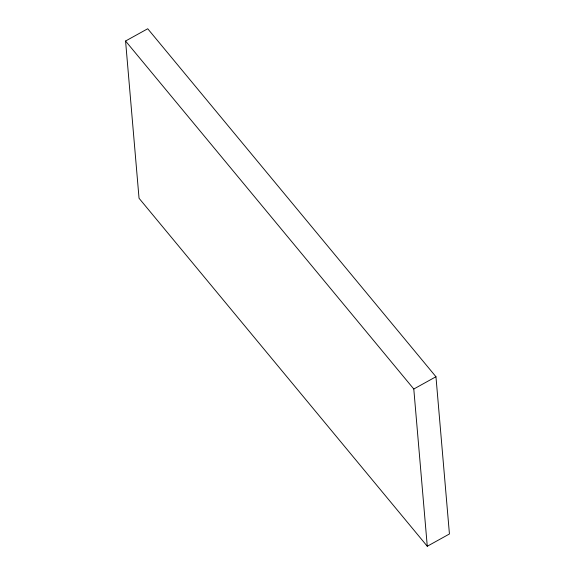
<?xml version="1.0" encoding="UTF-8"?>
<svg xmlns="http://www.w3.org/2000/svg" width="575" height="575" viewBox="0 0 575 575"><rect width="100%" height="100%" fill="white"/><g stroke="black" fill="none" stroke-linecap="round" stroke-linejoin="round"><path stroke-width="0.86" d="M125.566 41.019L147.725 28.75L435.958 376.74L449.434 533.981L427.275 546.25L139.042 198.26L125.566 41.019L413.792 389.016L427.275 546.25M413.792 389.016L435.958 376.74"/></g></svg>
